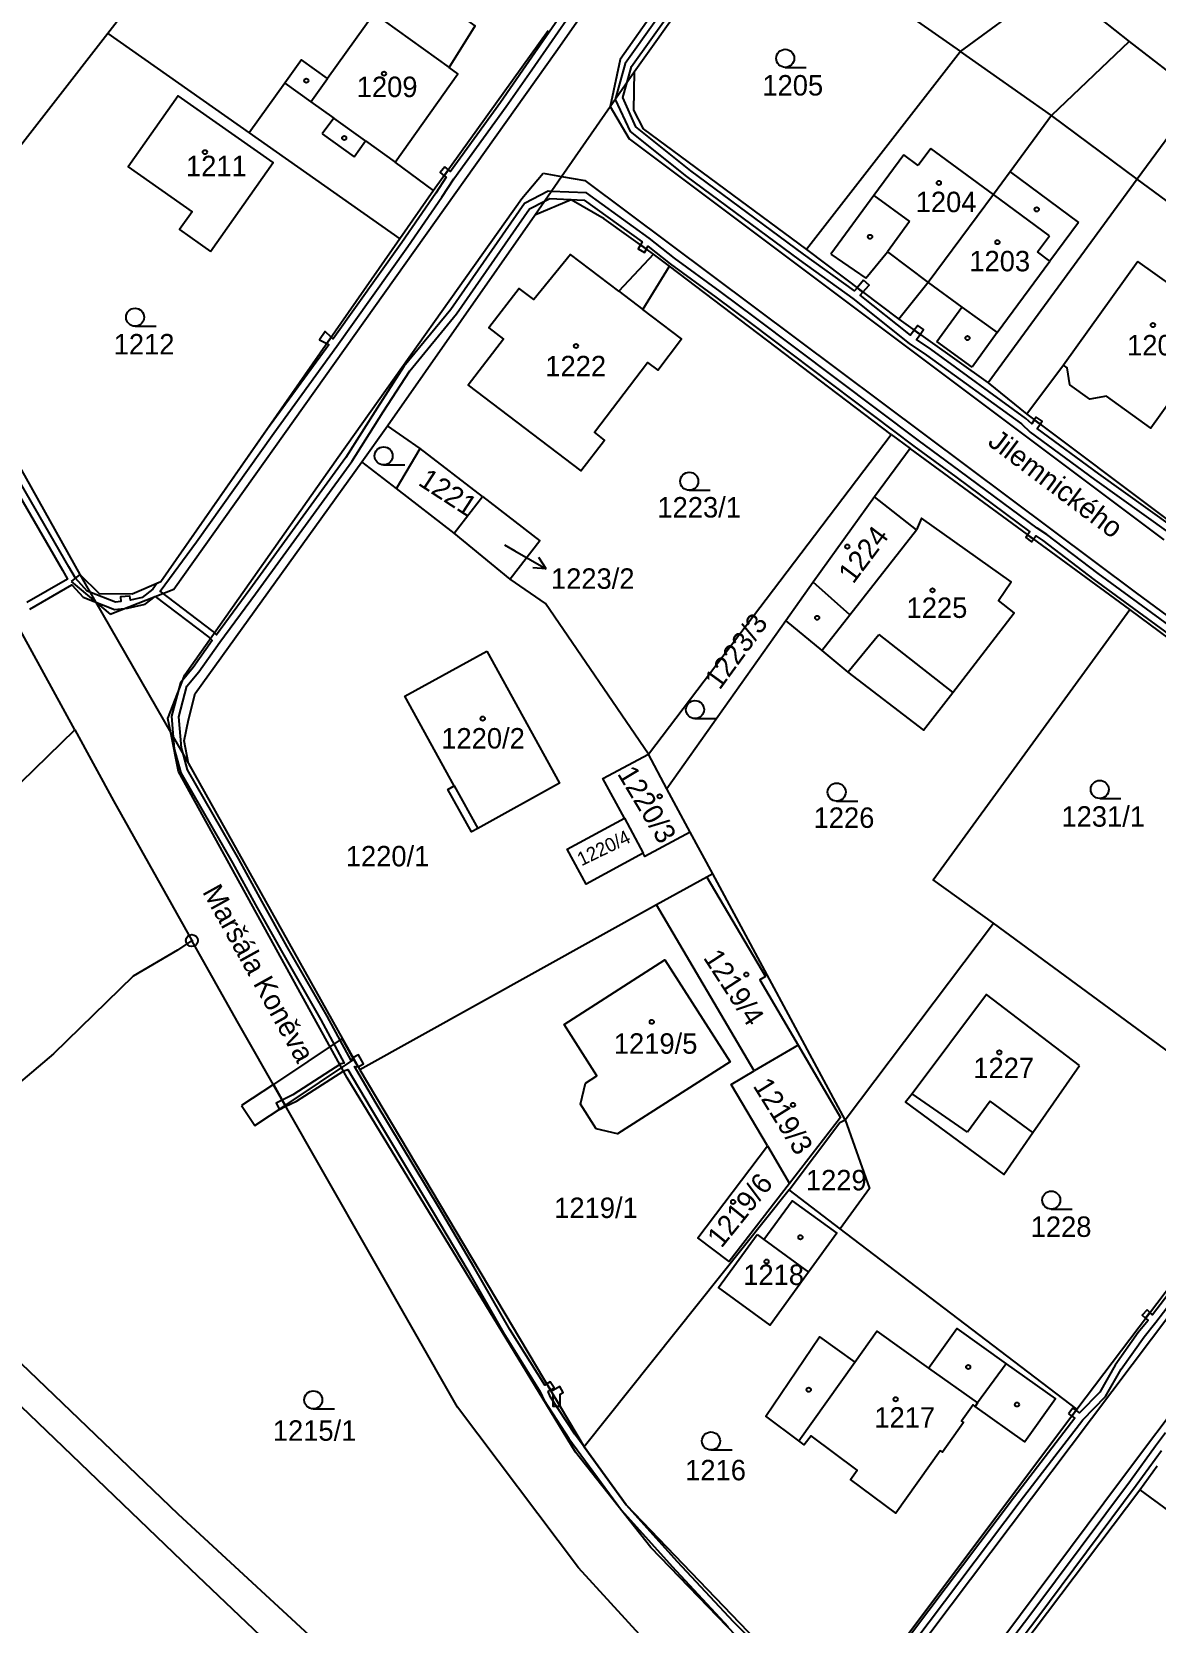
# Model space of a CAD drawing. Extents: x -784124 to -780570, y -980818 to -976926.
# Drawn here: x -781755.2 to -781661.7, y -979210 to -979077.7 of the extents above; entities that cross this region are included whole.
import ezdxf
from ezdxf.enums import TextEntityAlignment as Align

# ---------------------------------------------------------------- set-up
doc = ezdxf.new("R2010")
doc.units = 0
doc.header["$LTSCALE"] = 3.138375
doc.header["$MEASUREMENT"] = 0
doc.linetypes.add('0_051C', pattern=[0])
for name, color, linetype in [('1', 7, 'CONTINUOUS'), ('1008', 1, 'CONTINUOUS'), ('1029', 1, 'CONTINUOUS'), ('105', 1, 'CONTINUOUS'), ('18', 1, 'CONTINUOUS'), ('21800', 1, 'CONTINUOUS'), ('21900', 1, 'CONTINUOUS'), ('23700', 1, 'CONTINUOUS'), ('304', 1, 'CONTINUOUS'), ('402', 1, 'CONTINUOUS'), ('404', 1, 'CONTINUOUS')]:
    doc.layers.add(name, color=color, linetype=linetype)

# ---------------------------------------------------------------- blocks, each defined once
blk = doc.blocks.new('4_02$0')
at = {"layer": '404', "color": 255, "linetype": 'Continuous'}
blk.add_circle((-0.01, 0), 0.175, dxfattribs=at)
blk = doc.blocks.new('1029$1')
at = {"layer": '1029', "color": 6, "linetype": 'Continuous'}
for p, q in [((0, 3), (-0.5, 2)), ((0, 0), (0, 3)), ((0, 3), (0.5, 2))]:
    blk.add_line(p, q, dxfattribs=at)
blk = doc.blocks.new('3_04$3')
at = {"layer": '304', "color": 255, "linetype": 'Continuous'}
blk.add_line((0.01, 0), (1.76, 0), dxfattribs=at)
blk.add_circle((0.01, 0.75), 0.75, dxfattribs=at)
blk = doc.blocks.new('$14')
at = {"layer": '1', "color": 254, "linetype": 'Continuous'}
for points in [[(-69.555, 73.545), (-72.945, 68.675), (-75.055, 65.615), (-79.215, 59.885), (-79.375, 60.015), (-79.725, 59.525), (-79.555, 59.395), (-80.415, 58.075), (-83.255, 53.985), (-88.965, 45.965), (-89.115, 46.095), (-89.485, 45.565), (-89.315, 45.475), (-94.415, 38.485), (-103.285, 25.755), (-103.625, 25.615), (-103.965, 25.145), (-104.855, 24.455), (-105.825, 24.235), (-105.865, 24.565), (-106.645, 24.505), (-106.615, 24.115), (-107.075, 24.075), (-109.185, 24.905), (-109.405, 24.985), (-110.395, 26.055), (-110.955, 27.015), (-118.965, 40.835)], [(-119.485, 40.535), (-111.475, 26.715), (-111.045, 25.985), (-114.435, 24.035)], [(-114.175, 23.495), (-110.695, 25.495), (-109.745, 24.485), (-107.155, 23.455), (-106.075, 23.565), (-104.595, 23.895), (-103.755, 24.545), (-99.315, 21.155), (-99.025, 20.865), (-100.615, 18.645), (-101.665, 17.355), (-102.405, 14.585), (-102.265, 12.845), (-102.185, 11.865), (-101.625, 9.885), (-97.325, 2.385), (-95.425, -1.095), (-93.295, -4.895), (-89.985, -10.655), (-88.045, -14.255), (-88.335, -14.335), (-92.315, -16.895), (-93.195, -17.335), (-92.895, -17.855), (-92.015, -17.415), (-88.075, -14.895), (-87.745, -14.785), (-85.895, -17.935), (-80.645, -26.645), (-77.775, -31.515), (-74.805, -36.705), (-71.745, -41.585), (-71.425, -42.325), (-69.375, -45.465), (-64.985, -51.445), (-60.775, -56.135), (-56.125, -61.135)], [(-56.905, 79.805), (-64.685, 68.855), (-65.505, 65.875), (-64.265, 63.205), (-59.585, 59.465), (-50.205, 52.535), (-45.745, 49.315), (-41.075, 45.585), (-39.615, 44.595), (-31.735, 38.885), (-31.005, 38.205), (-25.645, 34.265), (-19.495, 29.845)], [(-17.605, 20.785), (-25.345, 26.435), (-29.605, 29.685), (-30.435, 30.225), (-36.825, 34.965), (-40.315, 37.525), (-53.845, 47.705), (-56.785, 49.895), (-60.585, 52.665), (-62.695, 54.345), (-67.895, 58.105), (-70.825, 58.225), (-71.095, 58.235), (-73.045, 57.225), (-79.185, 48.405), (-83.075, 43.655), (-85.305, 40.205), (-87.905, 36.095), (-95.895, 25.115), (-98.665, 21.355), (-98.935, 21.615), (-103.335, 24.985), (-100.325, 29.075), (-93.905, 38.125), (-88.655, 45.365), (-82.755, 53.645), (-79.915, 57.735), (-78.915, 59.275), (-74.575, 65.275), (-72.445, 68.335), (-69.055, 73.205)], [(-19.135, 30.325), (-25.285, 34.745), (-30.415, 38.515), (-30.185, 38.865), (-30.665, 39.225), (-30.875, 38.905), (-31.355, 39.345), (-39.275, 45.095), (-40.465, 45.895), (-40.155, 46.335), (-40.645, 46.675), (-40.955, 46.255), (-45.145, 49.585), (-44.915, 49.845), (-45.395, 50.205), (-45.615, 49.955), (-49.845, 53.015), (-59.225, 59.945), (-63.785, 63.585), (-64.885, 66.025), (-64.515, 67.315), (-64.145, 68.595), (-56.405, 79.465)], [(-17.205, -30.445), (-20.835, -35.185), (-21.045, -34.995), (-21.405, -35.475), (-21.205, -35.665), (-22.015, -36.655), (-23.945, -39.385), (-25.215, -41.625), (-26.895, -43.335), (-27.185, -43.135), (-27.545, -43.615), (-27.285, -43.795), (-32.305, -50.325), (-43.765, -65.525)], [(-52.365, -63.995), (-55.685, -60.715), (-60.335, -55.735), (-64.605, -51.005), (-68.085, -46.165), (-68.875, -45.125), (-70.885, -42.045), (-71.095, -41.565), (-70.895, -41.445), (-71.205, -40.935), (-71.375, -41.035), (-74.285, -36.405), (-77.255, -31.215), (-80.125, -26.345), (-85.375, -17.635), (-87.185, -14.555), (-86.895, -14.575), (-87.315, -13.825), (-87.475, -14.035), (-89.465, -10.355), (-92.775, -4.595), (-94.905, -0.795), (-96.805, 2.685), (-101.065, 10.125), (-101.415, 11.365), (-101.585, 11.965), (-101.805, 14.525), (-101.125, 17.075), (-100.135, 18.285), (-98.385, 20.735), (-95.415, 24.755), (-87.405, 35.755), (-84.805, 39.885), (-82.595, 43.295), (-78.705, 48.045), (-72.645, 56.765), (-71.395, 57.405), (-70.955, 57.635), (-68.095, 57.505), (-63.275, 54.015), (-63.415, 53.775), (-62.915, 53.425), (-62.795, 53.655), (-60.945, 52.185), (-57.145, 49.415), (-54.205, 47.225), (-40.675, 37.045), (-37.185, 34.485), (-31.035, 29.925), (-31.215, 29.665), (-30.735, 29.315), (-30.545, 29.575), (-29.945, 29.185), (-25.705, 25.955), (-17.965, 20.305)], [(-19.755, -45.005), (-20.575, -46.125), (-22.665, -49.005), (-30.935, -60.095), (-36.415, -67.275)], [(-43.135, -65.675), (-31.825, -50.685), (-26.625, -43.925), (-24.735, -41.985), (-23.445, -39.705), (-21.535, -37.015), (-20.555, -35.815), (-16.725, -30.805)], [(-35.915, -67.615), (-30.455, -60.455), (-22.185, -49.365), (-20.095, -46.485)]]:
    blk.add_lwpolyline(points, dxfattribs=at)
blk = doc.blocks.new('1_05$19')
at = {"layer": '105', "color": 3, "linetype": 'Continuous'}
for radius in [0.5, 0.0303]:
    blk.add_circle((0, 0), radius, dxfattribs=at)

msp = doc.modelspace()

# ---------------------------------------------------------------- linework, layer by layer
at = {"layer": '1029', "color": 255, "linetype": 'Continuous'}
msp.add_line((-781715.85, -979120.33), (-781714.99, -979120.82), dxfattribs=at)
at = {"layer": '21800', "color": 255, "linetype": 'Continuous'}
for p, q in [((-781687.8, -979053.81), (-781706.24, -979079.98)), ((-781711.58, -979079.33), (-781700.06, -979062.83)), ((-781725.86, -979076.75), (-781720.46, -979080.63)), ((-781743.34, -979124.02), (-781711.58, -979079.33)), ((-781670.36, -979084.64), (-781677.93, -979079.32)), ((-781706.24, -979079.98), (-781707.05, -979083.89)), ((-781734.11, -979081.93), (-781731.95, -979083.49)), ((-781731.95, -979083.49), (-781730.56, -979081.56)), ((-781731.95, -979083.49), (-781730.05, -979084.85)), ((-781707.05, -979083.89), (-781705.47, -979086.58)), ((-781663.24, -979089.94), (-781670.36, -979084.64)), ((-781730.05, -979084.85), (-781731, -979086.17)), ((-781727.42, -979086.74), (-781730.05, -979084.85)), ((-781731, -979086.17), (-781728.36, -979088.06)), ((-781728.36, -979088.06), (-781727.42, -979086.74)), ((-781727.42, -979086.74), (-781724.95, -979088.52)), ((-781705.47, -979086.58), (-781661.02, -979119.92)), ((-781682.64, -979087.89), (-781685.13, -979091.28)), ((-781681.44, -979088.78), (-781682.64, -979087.89)), ((-781680.41, -979087.38), (-781681.44, -979088.78)), ((-781675.2, -979091.2), (-781680.41, -979087.38)), ((-781714.41, -979091.53), (-781712.63, -979089.42)), ((-781712.63, -979089.42), (-781711.1, -979089.7)), ((-781711.1, -979089.7), (-781709.18, -979090.05)), ((-781673.8, -979089.31), (-781668.13, -979093.54)), ((-781709.18, -979090.05), (-781663.29, -979124.36)), ((-781685.13, -979091.28), (-781688.71, -979096.15)), ((-781685.13, -979091.28), (-781682.17, -979093.46)), ((-781670.54, -979094.63), (-781675.2, -979091.2)), ((-781729.67, -979113.04), (-781714.41, -979091.53)), ((-781682.17, -979093.46), (-781684.01, -979095.98)), ((-781668.13, -979093.54), (-781670.51, -979096.74)), ((-781671.54, -979095.98), (-781670.54, -979094.63)), ((-781688.71, -979096.15), (-781685.8, -979098.15)), ((-781685.8, -979098.15), (-781684.01, -979095.98)), ((-781684.01, -979095.98), (-781680.62, -979098.51)), ((-781670.51, -979096.74), (-781671.54, -979095.98)), ((-781674.88, -979102.69), (-781670.51, -979096.74)), ((-781663.18, -979096.76), (-781669.38, -979105.4)), ((-781655.9, -979101.99), (-781663.18, -979096.76)), ((-781706.33, -979099.25), (-781704.35, -979100.76)), ((-781680.62, -979098.51), (-781677.81, -979100.56)), ((-781679.89, -979103.43), (-781677.81, -979100.56)), ((-781677.81, -979100.56), (-781674.88, -979102.69)), ((-781674.88, -979102.69), (-781676.96, -979105.56)), ((-781676.96, -979105.56), (-781679.89, -979103.43)), ((-781724.82, -979115.66), (-781722.87, -979112.32)), ((-781742.44, -979131.13), (-781729.67, -979113.04)), ((-781751.17, -979122.79), (-781751.88, -979123.39)), ((-781751.88, -979123.39), (-781749.85, -979125.08)), ((-781748.64, -979126.1), (-781743.34, -979124.02)), ((-781687.14, -979126.16), (-781690.17, -979123.45)), ((-781663.29, -979124.36), (-781636.31, -979144.28)), ((-781749.85, -979125.08), (-781748.64, -979126.1)), ((-781687.31, -979130.92), (-781684.73, -979127.8)), ((-781684.73, -979127.8), (-781678.57, -979132.6)), ((-781743.84, -979134.77), (-781742.44, -979131.13)), ((-781743.6, -979135.97), (-781743.84, -979134.77)), ((-781742.95, -979139.19), (-781743.6, -979135.97)), ((-781728.92, -979164.64), (-781742.95, -979139.19)), ((-781720.03, -979140.38), (-781718.08, -979143.91)), ((-781664.64, -979198.13), (-781630.02, -979152.08)), ((-781709.95, -979195.77), (-781728.92, -979164.64)), ((-781677.36, -979169.17), (-781681.95, -979165.97)), ((-781675.46, -979166.59), (-781677.36, -979169.17)), ((-781671.93, -979169.19), (-781675.46, -979166.59)), ((-781649.75, -979170.03), (-781683.78, -979215.22)), ((-781694.28, -979178.1), (-781690.57, -979180.8)), ((-781691.38, -979194.83), (-781686.72, -979188.29)), ((-781680.58, -979188.79), (-781676.52, -979191.68)), ((-781674.14, -979188.43), (-781676.52, -979191.68)), ((-781676.52, -979191.68), (-781676.72, -979191.97)), ((-781703.67, -979203.7), (-781709.95, -979195.77)), ((-781679.12, -979217.54), (-781664.64, -979198.13)), ((-781694.94, -979212.74), (-781703.67, -979203.7))]:
    msp.add_line(p, q, dxfattribs=at)
at = {"layer": '21900', "color": 3, "linetype": 'Continuous'}
for p, q in [((-781705.06, -979081), (-781695.22, -979067.18)), ((-781695.22, -979067.18), (-781677.93, -979079.32)), ((-781743.43, -979070.85), (-781748.83, -979077.8)), ((-781677.93, -979079.32), (-781670.1, -979073.57)), ((-781670.1, -979073.57), (-781663.92, -979078.47)), ((-781748.83, -979077.8), (-781764.84, -979098.4)), ((-781748.83, -979077.8), (-781737.08, -979086.06)), ((-781712.21, -979077.58), (-781721.75, -979090.88)), ((-781677.93, -979079.32), (-781690.75, -979095.78)), ((-781663.92, -979078.47), (-781658.13, -979082.96)), ((-781658.13, -979082.96), (-781663.24, -979089.94)), ((-781737.08, -979086.06), (-781724.54, -979094.88)), ((-781663.24, -979089.94), (-781675.62, -979106.87)), ((-781721.75, -979090.88), (-781724.54, -979094.88)), ((-781725.59, -979110.43), (-781713.34, -979092.93)), ((-781702.13, -979097.17), (-781703.45, -979096.17)), ((-781690.75, -979095.78), (-781683.05, -979101.58)), ((-781683.69, -979111.15), (-781702.13, -979097.17)), ((-781764.84, -979098.4), (-781751.17, -979122.79)), ((-781683.05, -979101.58), (-781675.62, -979106.87)), ((-781675.62, -979106.87), (-781672.41, -979109.48)), ((-781672.41, -979109.48), (-781660.63, -979118.32)), ((-781727.72, -979113.42), (-781725.59, -979110.43)), ((-781703.88, -979137.74), (-781683.69, -979111.15)), ((-781683.69, -979111.15), (-781682.13, -979112.33)), ((-781682.13, -979112.33), (-781685.08, -979116.33)), ((-781663.86, -979125.72), (-781682.13, -979112.33)), ((-781720.04, -979119.35), (-781717.69, -979116.32)), ((-781681.59, -979119.08), (-781685.08, -979116.33)), ((-781715.37, -979123.2), (-781720.04, -979119.35)), ((-781751.59, -979135.72), (-781756.9, -979125.98)), ((-781692.45, -979126.66), (-781702.34, -979140.61)), ((-781692.45, -979126.66), (-781689.46, -979129.13)), ((-781751.59, -979135.72), (-781748.37, -979141.63)), ((-781742.14, -979138.52), (-781727.88, -979164)), ((-781702.34, -979140.61), (-781703.88, -979137.74)), ((-781700.4, -979144.22), (-781702.34, -979140.61)), ((-781748.37, -979141.63), (-781741.84, -979153.24)), ((-781705.88, -979143.07), (-781704.32, -979145.98)), ((-781698.53, -979147.68), (-781700.4, -979144.22)), ((-781699.03, -979147.96), (-781703.21, -979150.28)), ((-781698.53, -979147.68), (-781699.03, -979147.96)), ((-781699.03, -979147.96), (-781694.16, -979156.24)), ((-781687.52, -979168.14), (-781698.53, -979147.68)), ((-781703.21, -979150.28), (-781727.88, -979164)), ((-781695.1, -979164.07), (-781703.21, -979150.28)), ((-781687.52, -979168.14), (-781675.18, -979151.78)), ((-781651.12, -979169.52), (-781675.18, -979151.78)), ((-781738.07, -979159.95), (-781741.84, -979153.24)), ((-781691.44, -979161.93), (-781695.1, -979164.07)), ((-781727.88, -979164), (-781709.22, -979195.33)), ((-781693.98, -979170.32), (-781692.14, -979173.43)), ((-781668.25, -979192.2), (-781651.12, -979169.52)), ((-781692.19, -979173.98), (-781709.22, -979195.33)), ((-781687.95, -979177.21), (-781692.19, -979173.98)), ((-781769.06, -979175.96), (-781743.01, -979200.9)), ((-781668.25, -979192.2), (-781687.95, -979177.21)), ((-781663.01, -979198.92), (-781661.57, -979196.93)), ((-781663.01, -979198.92), (-781642.84, -979213.76)), ((-781743.01, -979200.9), (-781725.92, -979216.68))]:
    msp.add_line(p, q, dxfattribs=at)
for points in [[(-781721.75, -979090.88), (-781724.95, -979088.52), (-781719.72, -979081.16), (-781720.46, -979080.63), (-781718.29, -979077.18), (-781723.46, -979073.45), (-781725.86, -979076.75), (-781726.68, -979076.16), (-781730.56, -979081.56), (-781732.73, -979080.01), (-781734.11, -979081.93), (-781737.08, -979086.06)], [(-781663.92, -979078.47), (-781670.36, -979084.64), (-781673.8, -979089.31), (-781675.2, -979091.2), (-781680.62, -979098.51), (-781683.05, -979101.58)], [(-781713.34, -979092.93), (-781711.1, -979089.7), (-781707.05, -979083.89), (-781705.06, -979081)], [(-781705.06, -979081), (-781705.13, -979084.18), (-781704.31, -979085.74), (-781690.75, -979095.78)], [(-781740.31, -979095.93), (-781735.1, -979088.53), (-781742.98, -979082.99), (-781747.14, -979088.9), (-781741.83, -979092.64), (-781742.88, -979094.12), (-781740.31, -979095.93)], [(-781650.45, -979092.09), (-781656.45, -979087.67), (-781659.89, -979092.39), (-781663.24, -979089.94)], [(-781703.45, -979096.17), (-781707.56, -979093.23), (-781710.31, -979091.65), (-781713.34, -979092.93)], [(-781650.45, -979092.09), (-781649.37, -979092.89), (-781655.9, -979101.99), (-781662.1, -979110.62), (-781665.78, -979107.97), (-781667.19, -979108.21), (-781668.84, -979107.02), (-781669.07, -979105.61), (-781669.38, -979105.4), (-781672.41, -979109.48)], [(-781724.54, -979094.88), (-781744.42, -979123.41), (-781746.81, -979124.44), (-781749.53, -979124.42), (-781751.17, -979122.79)], [(-781703.45, -979096.17), (-781706.33, -979099.25), (-781710.35, -979096.19), (-781713.42, -979099.92), (-781714.62, -979099.01), (-781717.14, -979102.3), (-781715.93, -979103.22), (-781718.87, -979107.05), (-781709.49, -979114.19), (-781707.53, -979111.62), (-781708.37, -979110.97), (-781703.96, -979105.17), (-781703.11, -979105.82), (-781701.13, -979103.21), (-781704.35, -979100.76), (-781702.13, -979097.17)], [(-781717.69, -979116.32), (-781722.87, -979112.32), (-781725.59, -979110.43)], [(-781742.14, -979138.52), (-781742.5, -979136.62), (-781742.12, -979134.88), (-781741.58, -979132.69), (-781727.72, -979113.42)], [(-781720.04, -979119.35), (-781724.82, -979115.66), (-781727.72, -979113.42)], [(-781717.69, -979116.32), (-781712.91, -979120.01), (-781715.37, -979123.2)], [(-781685.08, -979116.33), (-781690.17, -979123.45), (-781692.45, -979126.66)], [(-781689.46, -979129.13), (-781687.31, -979130.92), (-781681.01, -979135.73), (-781678.57, -979132.6), (-781673.48, -979125.98), (-781674.77, -979124.95), (-781673.71, -979123.4), (-781681.17, -979118.11), (-781681.59, -979119.08)], [(-781689.46, -979129.13), (-781687.14, -979126.16), (-781681.59, -979119.08)], [(-781751.17, -979122.79), (-781749.85, -979125.08), (-781743.6, -979135.97), (-781742.14, -979138.52)], [(-781756.9, -979125.98), (-781759.84, -979128.81), (-781767.42, -979123.41), (-781773.84, -979132.41), (-781765.07, -979139.06), (-781759.41, -979143.35), (-781751.59, -979135.72)], [(-781703.88, -979137.74), (-781712.45, -979125.21), (-781715.37, -979123.2)], [(-781675.18, -979151.78), (-781680.2, -979148.19), (-781663.86, -979125.72)], [(-781651.12, -979169.52), (-781635.73, -979149.11), (-781637.46, -979145.27), (-781663.86, -979125.72)], [(-781717.32, -979129.17), (-781711.29, -979140.16), (-781718.08, -979143.91), (-781718.6, -979144.2), (-781720.55, -979140.67), (-781720.03, -979140.38), (-781724.13, -979132.92), (-781717.32, -979129.17)], [(-781705.88, -979143.07), (-781707.66, -979139.77), (-781703.88, -979137.74)], [(-781704.32, -979145.98), (-781709.07, -979148.54), (-781710.63, -979145.63), (-781705.88, -979143.07)], [(-781700.4, -979144.22), (-781704.17, -979146.25), (-781704.32, -979145.98)], [(-781741.84, -979153.24), (-781743.05, -979154.04), (-781746.73, -979156.19), (-781753.34, -979162.66), (-781769.06, -979175.96)], [(-781804.89, -979155.97), (-781795.47, -979154.15), (-781780.01, -979168.98), (-781742, -979205.49)], [(-781709.12, -979165.11), (-781708.16, -979164.49), (-781710.89, -979160.22), (-781702.51, -979154.85), (-781697.09, -979163.32), (-781706.45, -979169.32), (-781708.22, -979168.9)], [(-781694.16, -979156.24), (-781694.61, -979156.5), (-781691.44, -979161.93)], [(-781668.05, -979163.63), (-781675.78, -979157.73), (-781681.95, -979165.97), (-781682.5, -979166.69), (-781674.34, -979172.68), (-781671.93, -979169.19), (-781668.05, -979163.63)], [(-781701.62, -979214.22), (-781709.69, -979205.41), (-781719.75, -979192.03), (-781738.07, -979159.95)], [(-781691.44, -979161.93), (-781687.9, -979167.95), (-781692.14, -979173.43)], [(-781693.98, -979170.32), (-781697, -979165.22), (-781695.1, -979164.07)], [(-781708.22, -979168.9), (-781709.53, -979166.84), (-781709.12, -979165.11)], [(-781692.19, -979173.98), (-781687.97, -979168.37), (-781687.52, -979168.14)], [(-781687.52, -979168.14), (-781685.5, -979173.85), (-781687.95, -979177.21)], [(-781692.14, -979173.43), (-781697.18, -979179.93), (-781699.76, -979177.97), (-781693.98, -979170.32)], [(-781694.85, -979177.69), (-781694.28, -979178.1), (-781691.93, -979174.88), (-781688.22, -979177.58), (-781690.57, -979180.8), (-781693.77, -979185.21), (-781698.05, -979182.09), (-781694.85, -979177.69)], [(-781691.38, -979194.83), (-781694.11, -979192.79), (-781689.65, -979186.2), (-781686.72, -979188.29), (-781684.88, -979185.72), (-781680.58, -979188.79), (-781678.24, -979185.51), (-781674.14, -979188.43), (-781670.04, -979191.35), (-781672.59, -979194.92), (-781676.72, -979191.97), (-781676.89, -979191.85), (-781677.85, -979193.2), (-781677.69, -979193.32), (-781679.44, -979195.78), (-781679.61, -979195.66), (-781683.32, -979200.86), (-781687.09, -979198.04), (-781686.53, -979197.28), (-781690.36, -979194.41), (-781690.93, -979195.17), (-781691.38, -979194.83)], [(-781688.79, -979215.47), (-781685.26, -979214.86), (-781668.25, -979192.2)], [(-781709.22, -979195.33), (-781705.74, -979200.17), (-781692.92, -979213.49), (-781688.79, -979215.47)], [(-781678.44, -979220.42), (-781677.27, -979217.8), (-781663.01, -979198.92)], [(-781742, -979205.49), (-781721.53, -979224.97), (-781709.39, -979236.18), (-781705.82, -979239.32), (-781698.8, -979242.97), (-781693.88, -979243.95), (-781688.43, -979243.99), (-781679.98, -979242.85), (-781675.95, -979243.43), (-781672.44, -979245.31), (-781669.16, -979248.22)]]:
    msp.add_lwpolyline(points, dxfattribs=at)
at = {"layer": '23700', "color": 255, "linetype": '0_051C'}
for points in [[(-781720.81, -979088.91), (-781721.19, -979089.38), (-781720.86, -979089.64), (-781720.51, -979089.15), (-781720.81, -979088.91)], [(-781704.55, -979095.39), (-781704.74, -979095.73), (-781704.21, -979096.02), (-781704.05, -979095.74), (-781704.55, -979095.39)], [(-781685.99, -979098.33), (-781686.53, -979098.96), (-781686.05, -979099.32), (-781685.54, -979098.73), (-781685.99, -979098.33)], [(-781730.25, -979103.07), (-781730.77, -979102.6), (-781731.22, -979103.28), (-781730.62, -979103.6), (-781730.25, -979103.07)], [(-781681.78, -979102.49), (-781681.29, -979102.83), (-781681.01, -979102.44), (-781681.49, -979102.09), (-781681.78, -979102.49)], [(-781671.8, -979109.94), (-781671.32, -979110.3), (-781671.15, -979110.06), (-781671.65, -979109.73), (-781671.8, -979109.94)], [(-781672.35, -979119.5), (-781672.51, -979119.71), (-781672.02, -979120.07), (-781671.87, -979119.85), (-781672.35, -979119.5)], [(-781735.07, -979165.2), (-781734.08, -979166.94), (-781728.37, -979163.13), (-781729.35, -979161.38), (-781735.07, -979165.2)], [(-781728.45, -979162.99), (-781728.03, -979163.74), (-781727.57, -979163.49), (-781727.99, -979162.74), (-781728.45, -979162.99)], [(-781737.71, -979166.95), (-781736.6, -979168.62), (-781734.08, -979166.94), (-781735.07, -979165.2), (-781737.71, -979166.95)], [(-781734.03, -979167.02), (-781734.33, -979166.5), (-781734.83, -979166.76), (-781734.56, -979167.29), (-781734.03, -979167.02)], [(-781662.42, -979183.94), (-781662.82, -979184.38), (-781662.54, -979184.64), (-781662.18, -979184.16), (-781662.42, -979183.94)], [(-781712.34, -979190.1), (-781712.03, -979190.61), (-781711.73, -979190.43), (-781712.04, -979189.92), (-781712.34, -979190.1)], [(-781711.96, -979190.73), (-781711.83, -979190.95), (-781711.23, -979191.96), (-781711.23, -979190.97), (-781710.98, -979190.83), (-781711.26, -979190.33), (-781711.96, -979190.73)], [(-781711.23, -979191.96), (-781711.83, -979190.95), (-781711.83, -979191.96), (-781711.23, -979191.96)], [(-781668.95, -979192.59), (-781668.68, -979192.78), (-781668.32, -979192.3), (-781668.58, -979192.12), (-781668.95, -979192.59)]]:
    msp.add_lwpolyline(points, close=True, dxfattribs=at)

# ---------------------------------------------------------------- block references
at = {"layer": '1029', "color": 0, "linetype": 'ByBlock', "rotation": 240}
msp.add_blockref('1029$1', (-781714.99, -979120.82), dxfattribs=at)
at = {"layer": '105', "color": 0, "linetype": 'ByBlock', "rotation": 306}
msp.add_blockref('1_05$19', (-781741.84, -979153.24), dxfattribs=at)
at = {"layer": '23700', "color": 0, "linetype": 'ByBlock'}
msp.add_blockref('$14', (-781641.135, -979149.165), dxfattribs=at)
at = {"layer": '304', "color": 0, "linetype": 'ByBlock'}
for p in [(-781692.52, -979080.63), (-781746.58, -979102.16), (-781725.91, -979113.69), (-781700.5, -979115.8), (-781700.02, -979134.78), (-781688.24, -979141.64), (-781666.36, -979141.42), (-781670.4, -979175.57), (-781731.76, -979192.18), (-781698.69, -979195.6)]:
    msp.add_blockref('3_04$3', p, dxfattribs=at)
at = {"layer": '402', "color": 0, "linetype": 'ByBlock'}
for p in [(-781732.32, -979081.74), (-781729.17, -979086.5), (-781671.58, -979092.44), (-781685.44, -979094.72), (-781677.34, -979103.14), (-781689.84, -979126.4), (-781691.23, -979177.91), (-781677.28, -979188.7), (-781690.54, -979190.59), (-781673.22, -979191.82)]:
    msp.add_blockref('4_02$0', p, dxfattribs=at)
at = {"layer": '404', "color": 0, "linetype": 'ByBlock'}
for p in [(-781725.86, -979081.15), (-781740.75, -979087.68), (-781679.72, -979090.24), (-781674.85, -979095.17), (-781661.92, -979102.06), (-781709.89, -979103.8), (-781687.33, -979120.48), (-781680.25, -979124.12), (-781717.65, -979134.78), (-781702.93, -979141.25), (-781695.73, -979156.06), (-781703.59, -979160), (-781674.69, -979162.54), (-781691.85, -979166.9), (-781696.83, -979174.97), (-781694.05, -979179.93), (-781683.31, -979191.38)]:
    msp.add_blockref('4_02$0', p, dxfattribs=at)

# ---------------------------------------------------------------- texts
at = {"layer": '1008', "color": 255, "linetype": 'Continuous'}
msp.add_text('Jilemnického', height=1.7, rotation=323, dxfattribs=at).set_placement((-781670.82, -979116.33), align=Align.BOTTOM_CENTER)
msp.add_text('Maršála Koněva', height=1.7, rotation=299, dxfattribs=at).set_placement((-781736.29, -979155.95), align=Align.MIDDLE_CENTER)
at = {"layer": '18', "color": 255, "linetype": 'Continuous'}
for s, p in [('1209', (-781728.14, -979083.61)), ('1205', (-781694.41, -979083.48)), ('1211', (-781742.34, -979090.19)), ('1204', (-781681.66, -979093.18)), ('1203', (-781677.2, -979098.1)), ('1212', (-781748.35, -979105.01)), ('1201', (-781664.08, -979105.09)), ('1222', (-781712.46, -979106.83)), ('1223/1', (-781703.14, -979118.57)), ('1225', (-781682.42, -979126.92)), ('1220/2', (-781721.11, -979137.78)), ('1226', (-781690.15, -979144.38)), ('1231/1', (-781669.54, -979144.28)), ('1220/1', (-781729.05, -979147.58)), ('1219/5', (-781706.76, -979163.16)), ('1227', (-781676.87, -979165.19)), ('1229', (-781690.79, -979174.52)), ('1219/1', (-781711.72, -979176.82)), ('1228', (-781672.1, -979178.39)), ('1218', (-781696, -979182.39)), ('1217', (-781685.1, -979194.25)), ('1216', (-781700.83, -979198.63))]:
    msp.add_text(s, height=1.7, dxfattribs=at).set_placement(p, align=Align.BOTTOM_LEFT)
for s, rotation, p in [('1221', 327, (-781723.4, -979115.73)), ('1224', 53, (-781686.45, -979123.96)), ('1220/3', 301, (-781706.95, -979139.63)), ('1219/4', 303, (-781699.8, -979154.94))]:
    msp.add_text(s, height=1.7, rotation=rotation, dxfattribs=at).set_placement(p, align=Align.BOTTOM_LEFT)
msp.add_text('1223/2', height=1.7, dxfattribs=at).set_placement((-781711.99, -979122.29), align=Align.TOP_LEFT)
for s, height, rotation, p in [('1223/3', 1.7, 54, (-781695.5, -979129.96)), ('1220/4', 1.139, 26, (-781707.21, -979146.36)), ('1219/3', 1.7, 302, (-781693.83, -979168.54)), ('1219/6', 1.7, 51, (-781695.23, -979176.5))]:
    msp.add_text(s, height=height, rotation=rotation, dxfattribs=at).set_placement(p, align=Align.BOTTOM_CENTER)
msp.add_text('1215/1', height=1.7, dxfattribs=at).set_placement((-781731.64, -979195.34), align=Align.BOTTOM_CENTER)

doc.saveas('drawing.dxf')
